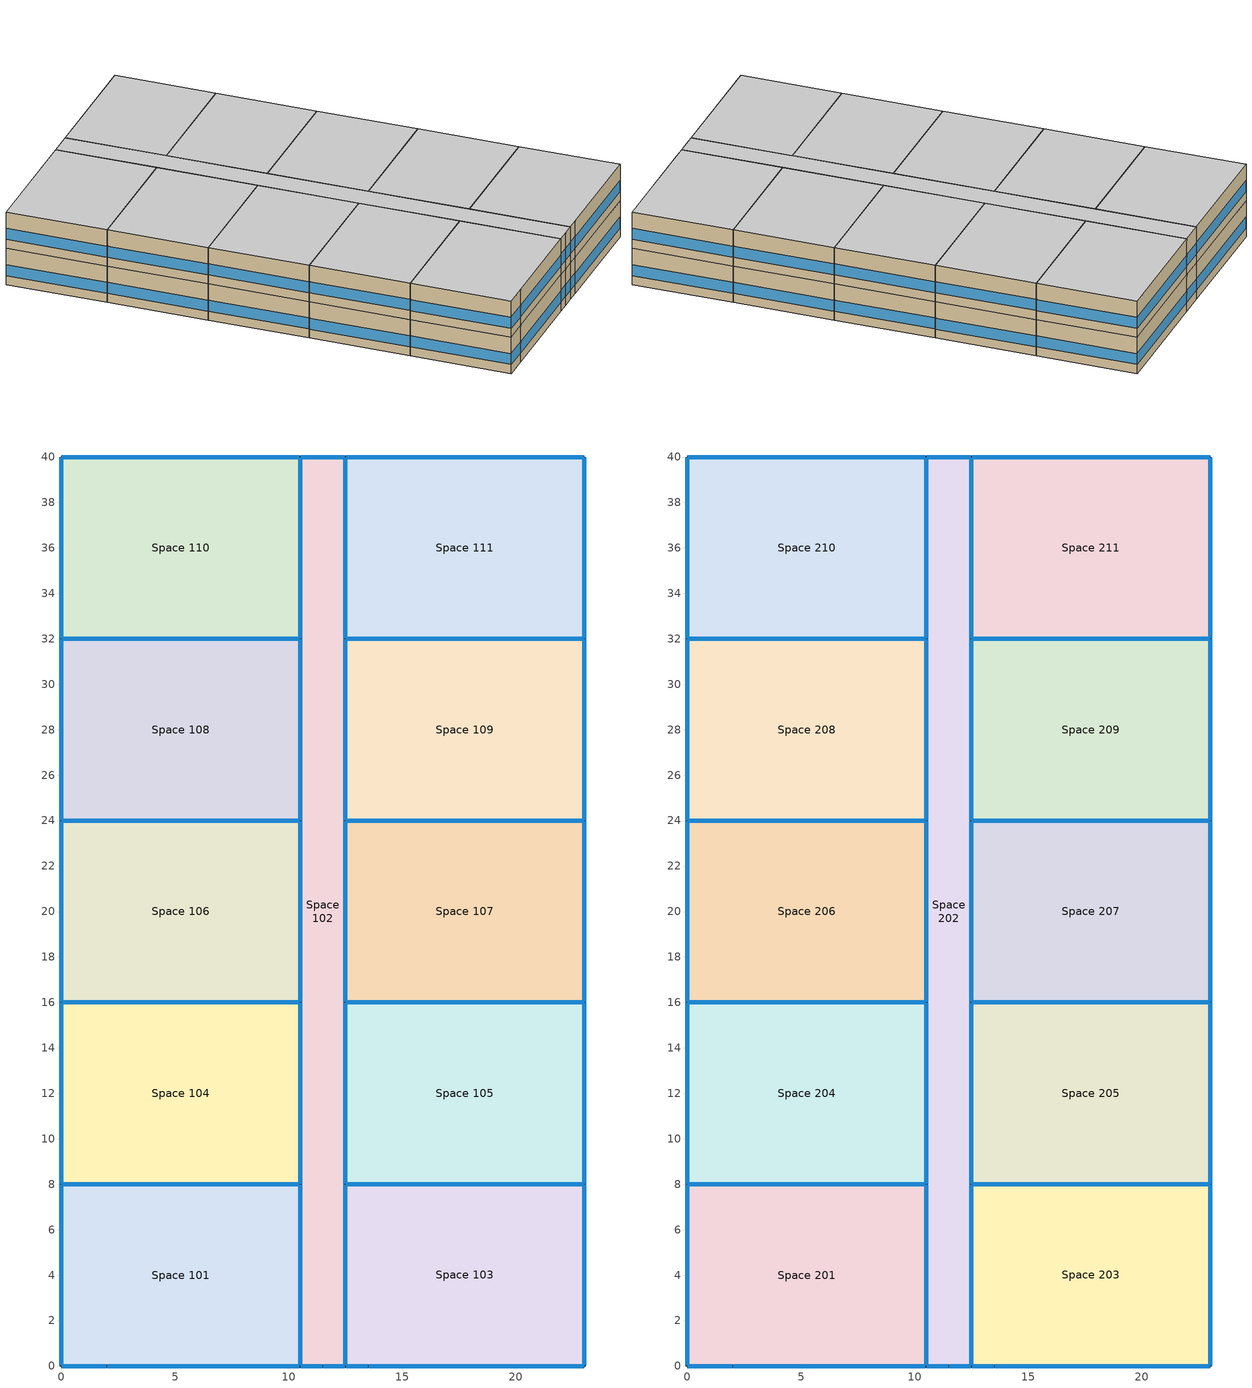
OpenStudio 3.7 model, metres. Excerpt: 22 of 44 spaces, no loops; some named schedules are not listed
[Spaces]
Space 101
 floor ground: 10.5,8 10.5,0 0,0 0,8 z0
 wall outside: 10.5,0 10.5,8 0,8 0,0 2,0 10.5,0 z0:3.05
 window: 10.47,8 0.03,8 / 10.5,0.03 10.5,7.97 / 0,7.97 0,0.03 / 2.03,0 10.47,0 z0.76:1.68; 0.03,0 1.97,0 z0.76:1.7
 roof outside: 10.5,0 10.5,8 0,8 0,0 z3.05
Space 102
 floor ground: 12.5,40 12.5,0 10.5,0 10.5,40 z0
 wall outside: 11.5,0 12.5,0 12.5,8 12.5,16 12.5,24 12.5,32 12.5,40 10.5,40 10.5,32 10.5,24 10.5,16 10.5,8 10.5,0 11.5,0 z0:3.05
 window: 12.47,40 10.53,40 z0.76:1.7; 10.53,0 11.47,0 / 11.53,0 12.47,0 z0.76:1.72; 10.5,7.97 10.5,0.03 / 10.5,15.97 10.5,8.03 / 10.5,23.97 10.5,16.03 / 10.5,31.97 10.5,24.03 / 10.5,39.97 10.5,32.03 / 12.5,32.03 12.5,39.97 / 12.5,24.03 12.5,31.97 / 12.5,16.03 12.5,23.97 / 12.5,8.03 12.5,15.97 / 12.5,0.03 12.5,7.97 z0.76:1.68
 roof outside: 12.5,0 12.5,40 10.5,40 10.5,0 z3.05
Space 103
 floor ground: 23,8 23,0 12.5,0 12.5,8 z0
 wall outside: 23,0 23,8 12.5,8 12.5,0 13.5,0 23,0 z0:3.05
 window: 12.5,7.97 12.5,0.03 / 23,0.03 23,7.97 / 13.53,0 22.97,0 / 22.97,8 12.53,8 z0.76:1.68; 12.53,0 13.47,0 z0.76:1.72
 roof outside: 23,0 23,8 12.5,8 12.5,0 z3.05
Space 104
 floor ground: 10.5,16 10.5,8 0,8 0,16 z0
 wall outside: 0,16 0,8 10.5,8 10.5,16 0,16 z0:3.05
 window: 0,15.97 0,8.03 / 10.47,16 0.03,16 / 10.5,8.03 10.5,15.97 / 0.03,8 10.47,8 z0.76:1.68
 roof outside: 10.5,8 10.5,16 0,16 0,8 z3.05
Space 105
 floor ground: 23,16 23,8 12.5,8 12.5,16 z0
 wall outside: 23,8 23,16 12.5,16 12.5,8 23,8 z0:3.05
 window: 23,8.03 23,15.97 / 12.53,8 22.97,8 / 12.5,15.97 12.5,8.03 / 22.97,16 12.53,16 z0.76:1.68
 roof outside: 23,8 23,16 12.5,16 12.5,8 z3.05
Space 106
 floor ground: 10.5,24 10.5,16 0,16 0,24 z0
 wall outside: 0,24 0,16 10.5,16 10.5,24 0,24 z0:3.05
 window: 0,23.97 0,16.03 / 10.5,16.03 10.5,23.97 / 10.47,24 0.03,24 / 0.03,16 10.47,16 z0.76:1.68
 roof outside: 10.5,16 10.5,24 0,24 0,16 z3.05
Space 107
 floor ground: 23,24 23,16 12.5,16 12.5,24 z0
 wall outside: 23,16 23,24 12.5,24 12.5,16 23,16 z0:3.05
 window: 23,16.03 23,23.97 / 12.53,16 22.97,16 / 12.5,23.97 12.5,16.03 / 22.97,24 12.53,24 z0.76:1.68
 roof outside: 23,16 23,24 12.5,24 12.5,16 z3.05
Space 108
 floor ground: 10.5,32 10.5,24 0,24 0,32 z0
 wall outside: 0,32 0,24 10.5,24 10.5,32 0,32 z0:3.05
 window: 0.03,24 10.47,24 / 10.5,24.03 10.5,31.97 / 0,31.97 0,24.03 / 10.47,32 0.03,32 z0.76:1.68
 roof outside: 10.5,24 10.5,32 0,32 0,24 z3.05
Space 109
 floor ground: 23,32 23,24 12.5,24 12.5,32 z0
 wall outside: 23,24 23,32 12.5,32 12.5,24 23,24 z0:3.05
 window: 12.5,31.97 12.5,24.03 / 23,24.03 23,31.97 / 12.53,24 22.97,24 / 22.97,32 12.53,32 z0.76:1.68
 roof outside: 23,24 23,32 12.5,32 12.5,24 z3.05
Space 110
 floor ground: 10.5,40 10.5,32 0,32 0,40 z0
 wall outside: 0,40 0,32 10.5,32 10.5,40 0,40 z0:3.05
 window: 0,39.97 0,32.03 / 10.47,40 0.03,40 / 10.5,32.03 10.5,39.97 / 0.03,32 10.47,32 z0.76:1.68
 roof outside: 10.5,32 10.5,40 0,40 0,32 z3.05
Space 111
 floor ground: 23,40 23,32 12.5,32 12.5,40 z0
 wall outside: 12.5,40 12.5,32 23,32 23,40 12.5,40 z0:3.05
 window: 12.5,39.97 12.5,32.03 / 22.97,40 12.53,40 / 23,32.03 23,39.97 / 12.53,32 22.97,32 z0.76:1.68
 roof outside: 23,32 23,40 12.5,40 12.5,32 z3.05
Space 201
 floor ground: 10.5,8 10.5,0 0,0 0,8 z3.05
 wall outside: 10.5,0 10.5,8 0,8 0,0 2,0 10.5,0 z3.05:6.1
 window: 10.5,0.03 10.5,7.97 / 2.03,0 10.47,0 / 0,7.97 0,0.03 / 10.47,8 0.03,8 z3.81:4.73; 0.03,0 1.97,0 z3.81:4.75
 ceiling adiabatic: 10.5,0 10.5,8 0,8 0,0 z6.1
Space 202
 floor ground: 12.5,40 12.5,0 10.5,0 10.5,40 z3.05
 wall outside: 11.5,0 12.5,0 12.5,8 12.5,16 12.5,24 12.5,32 12.5,40 10.5,40 10.5,32 10.5,24 10.5,16 10.5,8 10.5,0 11.5,0 z3.05:6.1
 window: 10.5,31.97 10.5,24.03 / 10.5,7.97 10.5,0.03 / 10.5,15.97 10.5,8.03 / 10.5,23.97 10.5,16.03 / 10.5,39.97 10.5,32.03 / 12.5,32.03 12.5,39.97 / 12.5,24.03 12.5,31.97 / 12.5,16.03 12.5,23.97 / 12.5,8.03 12.5,15.97 / 12.5,0.03 12.5,7.97 z3.81:4.73; 11.53,0 12.47,0 / 10.53,0 11.47,0 z3.81:4.77; 12.47,40 10.53,40 z3.81:4.75
 ceiling adiabatic: 12.5,0 12.5,40 10.5,40 10.5,0 z6.1
Space 203
 floor ground: 12.5,8 23,8 23,0 12.5,0 z3.05
 wall outside: 23,0 23,8 12.5,8 12.5,0 13.5,0 23,0 z3.05:6.1
 window: 22.97,8 12.53,8 / 13.53,0 22.97,0 / 23,0.03 23,7.97 / 12.5,7.97 12.5,0.03 z3.81:4.73; 12.53,0 13.47,0 z3.81:4.77
 ceiling adiabatic: 23,0 23,8 12.5,8 12.5,0 z6.1
Space 204
 floor ground: 10.5,16 10.5,8 0,8 0,16 z3.05
 wall outside: 0,16 0,8 10.5,8 10.5,16 0,16 z3.05:6.1
 window: 0,15.97 0,8.03 / 10.47,16 0.03,16 / 10.5,8.03 10.5,15.97 / 0.03,8 10.47,8 z3.81:4.73
 ceiling adiabatic: 10.5,8 10.5,16 0,16 0,8 z6.1
Space 205
 floor ground: 23,16 23,8 12.5,8 12.5,16 z3.05
 wall outside: 23,8 23,16 12.5,16 12.5,8 23,8 z3.05:6.1
 window: 23,8.03 23,15.97 / 12.53,8 22.97,8 / 12.5,15.97 12.5,8.03 / 22.97,16 12.53,16 z3.81:4.73
 ceiling adiabatic: 23,8 23,16 12.5,16 12.5,8 z6.1
Space 206
 floor ground: 10.5,24 10.5,16 0,16 0,24 z3.05
 wall outside: 0,24 0,16 10.5,16 10.5,24 0,24 z3.05:6.1
 window: 0.03,16 10.47,16 / 0,23.97 0,16.03 / 10.47,24 0.03,24 / 10.5,16.03 10.5,23.97 z3.81:4.73
 ceiling adiabatic: 10.5,16 10.5,24 0,24 0,16 z6.1
Space 207
 floor ground: 23,24 23,16 12.5,16 12.5,24 z3.05
 wall outside: 23,16 23,24 12.5,24 12.5,16 23,16 z3.05:6.1
 window: 22.97,24 12.53,24 / 23,16.03 23,23.97 / 12.53,16 22.97,16 / 12.5,23.97 12.5,16.03 z3.81:4.73
 ceiling adiabatic: 23,16 23,24 12.5,24 12.5,16 z6.1
Space 208
 floor ground: 10.5,32 10.5,24 0,24 0,32 z3.05
 wall outside: 0,32 0,24 10.5,24 10.5,32 0,32 z3.05:6.1
 window: 0,31.97 0,24.03 / 10.47,32 0.03,32 / 10.5,24.03 10.5,31.97 / 0.03,24 10.47,24 z3.81:4.73
 ceiling adiabatic: 10.5,24 10.5,32 0,32 0,24 z6.1
Space 209
 floor ground: 23,32 23,24 12.5,24 12.5,32 z3.05
 wall outside: 23,24 23,32 12.5,32 12.5,24 23,24 z3.05:6.1
 window: 12.5,31.97 12.5,24.03 / 23,24.03 23,31.97 / 12.53,24 22.97,24 / 22.97,32 12.53,32 z3.81:4.73
 ceiling adiabatic: 23,24 23,32 12.5,32 12.5,24 z6.1
Space 210
 floor ground: 10.5,40 10.5,32 0,32 0,40 z3.05
 wall outside: 0,40 0,32 10.5,32 10.5,40 0,40 z3.05:6.1
 window: 10.5,32.03 10.5,39.97 / 0,39.97 0,32.03 / 10.47,40 0.03,40 / 0.03,32 10.47,32 z3.81:4.73
 ceiling adiabatic: 10.5,32 10.5,40 0,40 0,32 z6.1
Space 211
 floor ground: 23,40 23,32 12.5,32 12.5,40 z3.05
 wall outside: 12.5,40 12.5,32 23,32 23,40 12.5,40 z3.05:6.1
 window: 12.5,39.97 12.5,32.03 / 22.97,40 12.53,40 / 23,32.03 23,39.97 / 12.53,32 22.97,32 z3.81:4.73
 ceiling adiabatic: 23,32 23,40 12.5,40 12.5,32 z6.1
[ClimateZones]
Climate Zone Institution Name 1=ASHRAE; Climate Zone Document Name 1=ANSI/ASHRAE Standard 169; Climate Zone Document Year 1=2006; Climate Zone Value 1=6A; Climate Zone Institution Name 2=CEC; Climate Zone Document Name 2=California Climate Zone Descriptions; Climate Zone Document Year 2=1995
[Building]
Building 1
[Site]
Montreal Int'l: Latitude {deg}=45.47; Longitude {deg}=-73.75; Time Zone {hr}=-5; Elevation {m}=36
[SizingPeriod:DesignDay] Barometric Pressure {Pa}=100893; Rain Indicator=No; Snow Indicator=No; Day of Month=21; Daylight Saving Time Indicator=No; Dry-Bulb Temperature Range Modifier Type=DefaultMultipliers
Name | Maximum Dry-Bulb Temperature {C} | Daily Dry-Bulb Temperature Range {deltaC} | Wind Speed {m/s} | Wind Direction {deg} | Sky Clearness | Month | Day Type | Humidity Condition Type | Wetbulb or DewPoint at Maximum Dry-Bulb {C} | Solar Model Indicator | ASHRAE Clear Sky Optical Depth for Beam Irradiance | ASHRAE Clear Sky Optical Depth for Diffuse Irradiance
Montreal Int'l Ann Htg 99.6% Condns DB | -23.7 | 0 | 3.9 | 260 | 0 | 1 | WinterDesignDay | Wetbulb | -23.7 | ASHRAEClearSky
Montreal Int'l Ann Hum_n 99.6% Condns DP=>MCDB | -23 | 0 | 3.9 | 260 | 0 | 1 | WinterDesignDay | Dewpoint | -30.5 | ASHRAEClearSky
Montreal Int'l Ann Htg Wind 99.6% Condns WS=>MCDB | -5.3 | 0 | 12.9 | 260 | 0 | 1 | WinterDesignDay | Wetbulb | -5.3 | ASHRAEClearSky
Montreal Int'l Ann Clg .4% Condns DB=>MWB | 30 | 9.3 | 4.9 | 220 |  | 7 | SummerDesignDay | Wetbulb | 22.1 | ASHRAETau | 0.465 | 1.966
[Material] Thermal Absorptance=0.9
Name | Roughness | Thickness {m} | Conductivity {W/m-K} | Density {kg/m3} | Specific Heat {J/kg-K} | Solar Absorptance | Visible Absorptance
G05 25mm wood 1 | MediumSmooth | 0.0254 | 0.15 | 608 | 1630 | 0.5 | 0.5
4 in. Normalweight Concrete Floor 2 | MediumRough | 0.1016 | 2.31 | 2322 | 832 | 0.7 | 0.7
1IN Stucco 4 | Smooth | 0.0253 | 0.691337 | 1858 | 836.46 | 0.7 | 0.92
8IN CONCRETE HW RefBldg 2 | Rough | 0.2032 | 1.31012 | 2240.01 | 836.26 | 0.7 | 0.7
1/2IN Gypsum 2 | Smooth | 0.0127 | 0.159893 | 784.902 | 829.465 | 0.4 | 0.4
Roof Membrane 1 | VeryRough | 0.0095 | 0.16 | 1121.29 | 1460 | 0.7 | 0.7
Metal Roof Surface 2; F08 Metal surface 1 | Smooth | 0.0008 | 45.28 | 7824 | 500 | 0.7 | 0.7
100mm Normalweight concrete floor | MediumRough | 0.1016 | 2.31045 | 2322 | 832.557 | 0.7 | 0.7
G01 13mm gypsum board | Smooth | 0.0127 | 0.160031 | 800.001 | 1090.73 | 0.7 | 0.5
Generic HW Concrete | MediumRough | 0.2 | 1.95 | 2240 | 900 | 0.8 | 0.8
Generic LW Concrete | MediumRough | 0.1 | 0.53 | 1280 | 840 | 0.8 | 0.8
Generic Ceiling Air Gap | Smooth | 0.1 | 0.556 | 1.28 | 1000 | 0.7 | 0.7
Generic Acoustic Tile | MediumSmooth | 0.02 | 0.06 | 368 | 590 | 0.2 | 0.2
[Material:NoMass] Thermal Absorptance=0.9; Solar Absorptance=0.7
Name | Roughness | Thermal Resistance {m2-K/W} | Visible Absorptance
Typical Carpet Pad 4; CP02 CARPET PAD 1 | Smooth | 0.21648 | 0.8
Typical Insulation-R5 GBC | MediumSmooth | 0.65 | 0.7
Typical Insulation U=0.276 | Smooth | 3.62 | 0.7
Typical Insulation U=0.459 | Smooth | 2.17 | 0.7
Typical Insulation R-2.17 1 | Smooth | 0.381975 | 0.7
[DefaultConstructionSet]
Zone 19802010 6A: Default Exterior Surface Constructions=Default Surface Constructions 1688; Default Interior Surface Constructions=Default Surface Constructions 1689; Default Ground Contact Surface Constructions=Default Surface Constructions 1690; Default Exterior SubSurface Constructions=Default Sub Surface Constructions 1124; Default Interior SubSurface Constructions=Default Sub Surface Constructions 1125; Interior Partition Construction=Typical Interior Partition 4; Site Shading Construction=Generic Interior Floor; Adiabatic Surface Construction=Generic Interior Floor 1
[DefaultSurfaceConstructions]
Name | Floor Construction | Wall Construction | Roof Ceiling Construction
Default Surface Constructions 1688 | Typical Insulated Exterior Mass Floor 1 | Typical Insulated Exterior Mass Wall-R7 GBC | Typical IEAD Roof 19802010 6A
Default Surface Constructions 1689 | Typical Interior Floor | Typical Interior Wall | Typical Interior Ceiling
Default Surface Constructions 1690 | Generic Ground Slab 6A 19802010 | Generic Ground Slab 6A 19802010 | Generic Interior Ceiling
[DefaultSubSurfaceConstructions]
Name | Fixed Window Construction | Operable Window Construction | Door Construction | Glass Door Construction | Overhead Door Construction | Tubular Daylight Dome Construction | Tubular Daylight Diffuser Construction
Default Sub Surface Constructions 1124 | Customized Fenestration: u=3.08 | Customized Fenestration: u=3.08 | Typical Insulated Metal Door 2 | U 0.88 SHGC 0.16 Sgl Ref-A-L Clr 6mm 1 | Typical Overhead Door 1 | Typical Interior Window | Typical Interior Window
Default Sub Surface Constructions 1125 | Typical Interior Window | Typical Interior Window | Typical Interior Door 4
[Construction]
Typical Interior Partition 4; Typical Interior Door 4: G05 25mm wood 1
Typical Insulated Exterior Mass Floor 1: 4 in. Normalweight Concrete Floor 2, Typical Carpet Pad 4
Typical Insulated Exterior Mass Wall-R7 GBC: 1IN Stucco 4, 8IN CONCRETE HW RefBldg 2, Typical Insulation-R5 GBC, 1/2IN Gypsum 2
Typical IEAD Roof 19802010 6A: Roof Membrane 1, Typical Insulation U=0.276, Metal Roof Surface 2
Typical Interior Floor: 100mm Normalweight concrete floor, CP02 CARPET PAD 1
Typical Interior Wall: G01 13mm gypsum board, G01 13mm gypsum board
Typical Interior Ceiling: CP02 CARPET PAD 1, 100mm Normalweight concrete floor
Generic Ground Slab 6A 19802010: Typical Insulation U=0.459, Generic HW Concrete
Customized Fenestration: u=3.08: Fenestration U=3.08 0.66
Typical Insulated Metal Door 2: F08 Metal surface 1, Typical Insulation R-2.17 1
U 0.88 SHGC 0.16 Sgl Ref-A-L Clr 6mm 1: REF A CLEAR LO 6MM 1
Typical Overhead Door 1: Typical Insulation R-2.17 1
Typical Interior Window: Clear 3mm 1
Generic Interior Ceiling: Generic LW Concrete, Generic Ceiling Air Gap, Generic Acoustic Tile
Generic Interior Floor; Generic Interior Floor 1: Generic Acoustic Tile, Generic Ceiling Air Gap, Generic LW Concrete
[WindowMaterial:SimpleGlazingSystem]
Fenestration U=3.08 0.66: U-Factor {W/m2-K}=3.08; Solar Heat Gain Coefficient=0.66; Visible Transmittance=0.21
[WindowMaterial:Glazing] Optical Data Type=SpectralAverage; Infrared Transmittance at Normal Incidence=0; Front Side Infrared Hemispherical Emissivity=0.84; Conductivity {W/m-K}=0.9; Dirt Correction Factor for Solar and Visible Transmittance=1; Solar Diffusing=No
Name | Thickness {m} | Solar Transmittance at Normal Incidence | Front Side Solar Reflectance at Normal Incidence | Back Side Solar Reflectance at Normal Incidence | Visible Transmittance at Normal Incidence | Front Side Visible Reflectance at Normal Incidence | Back Side Visible Reflectance at Normal Incidence | Back Side Infrared Hemispherical Emissivity
REF A CLEAR LO 6MM 1 | 0.006 | 0.066 | 0.341 | 0.493 | 0.08 | 0.41 | 0.37 | 0.4
Clear 3mm 1 | 0.003 | 0.837 | 0.075 | 0.075 | 0.898 | 0.081 | 0.081 | 0.84
[ThermostatSetpoint:DualSetpoint] Heating Setpoint Temperature Schedule=NECB-G-Thermostat Setpoint-Heating; Cooling Setpoint Temperature Schedule=NECB-G-Thermostat Setpoint-Cooling
Thermostat Setpoint Dual Setpoint 1; Thermostat Setpoint Dual Setpoint 2; Thermostat Setpoint Dual Setpoint 3; Thermostat Setpoint Dual Setpoint 4; Thermostat Setpoint Dual Setpoint 6; Thermostat Setpoint Dual Setpoint 7; Thermostat Setpoint Dual Setpoint 9; Thermostat Setpoint Dual Setpoint 28; Thermostat Setpoint Dual Setpoint 29; Thermostat Setpoint Dual Setpoint 30; Thermostat Setpoint Dual Setpoint 31; Thermostat Setpoint Dual Setpoint 32; Thermostat Setpoint Dual Setpoint 33; Thermostat Setpoint Dual Setpoint 35; Thermostat Setpoint Dual Setpoint 36; Thermostat Setpoint Dual Setpoint 37; Thermostat Setpoint Dual Setpoint 38; Thermostat Setpoint Dual Setpoint 39; Thermostat Setpoint Dual Setpoint 40; Thermostat Setpoint Dual Setpoint 41; Thermostat Setpoint Dual Setpoint 43; Thermostat Setpoint Dual Setpoint 44
[DesignSpecification:OutdoorAir]
MidriseApartment Apartment Ventilation: Outdoor Air Method=Sum; Outdoor Air Flow per Person {m3/s-person}=0.003
[BuildingStory] Nominal Floor to Floor Height {m}=3.048
Name | Nominal Z Coordinate {m}
Building Story 1 | 0
Building Story 2 | 3.048
[Space]
Name | Space Type | Building Story | Thermal Zone
Space 101 | MURB small 1 | Building Story 1 | Thermal Zone 2
Space 102 | MURB lobby | Building Story 1 | Thermal Zone 3
Space 103 | MURB small 1 | Building Story 1 | Thermal Zone 4
Space 104 | MURB small 1 | Building Story 1 | Thermal Zone 5
Space 105 | MURB small 1 | Building Story 1 | Thermal Zone 10
Space 106 | MURB small 1 | Building Story 1 | Thermal Zone 11
Space 107 | MURB small 1 | Building Story 1 | Thermal Zone 9
Space 108 | MURB small 1 | Building Story 1 | Thermal Zone 1
Space 109 | MURB small 1 | Building Story 1 | Thermal Zone 8
Space 110 | MURB small 1 | Building Story 1 | Thermal Zone 14
Space 111 | MURB small 1 | Building Story 1 | Thermal Zone 15
Space 201 | MURB small 1 | Building Story 2 | Thermal Zone 16
Space 202 | MURB lobby | Building Story 2 | Thermal Zone 7
Space 203 | MURB small 1 | Building Story 2 | Thermal Zone 19
Space 204 | MURB small 1 | Building Story 2 | Thermal Zone 18
Space 205 | MURB small 1 | Building Story 2 | Thermal Zone 20
Space 206 | MURB small 1 | Building Story 2 | Thermal Zone 13
Space 207 | MURB small 1 | Building Story 2 | Thermal Zone 21
Space 208 | MURB small 1 | Building Story 2 | Thermal Zone 24
Space 209 | MURB small 1 | Building Story 2 | Thermal Zone 25
Space 210 | MURB small 1 | Building Story 2 | Thermal Zone 27
Space 211 | MURB small 1 | Building Story 2 | Thermal Zone 12
[ThermalZone] Use Ideal Air Loads=No
Name | Thermostat
Thermal Zone 1 | Thermostat Setpoint Dual Setpoint 1
Thermal Zone 2 | Thermostat Setpoint Dual Setpoint 29
Thermal Zone 3 | Thermostat Setpoint Dual Setpoint 35
Thermal Zone 4 | Thermostat Setpoint Dual Setpoint 28
Thermal Zone 5 | Thermostat Setpoint Dual Setpoint 31
Thermal Zone 7 | Thermostat Setpoint Dual Setpoint 32
Thermal Zone 8 | Thermostat Setpoint Dual Setpoint 30
Thermal Zone 9 | Thermostat Setpoint Dual Setpoint 33
Thermal Zone 10 | Thermostat Setpoint Dual Setpoint 43
Thermal Zone 11 | Thermostat Setpoint Dual Setpoint 39
Thermal Zone 12 | Thermostat Setpoint Dual Setpoint 41
Thermal Zone 13 | Thermostat Setpoint Dual Setpoint 38
Thermal Zone 14 | Thermostat Setpoint Dual Setpoint 40
Thermal Zone 15 | Thermostat Setpoint Dual Setpoint 44
Thermal Zone 16 | Thermostat Setpoint Dual Setpoint 36
Thermal Zone 18 | Thermostat Setpoint Dual Setpoint 37
Thermal Zone 19 | Thermostat Setpoint Dual Setpoint 7
Thermal Zone 20 | Thermostat Setpoint Dual Setpoint 9
Thermal Zone 21 | Thermostat Setpoint Dual Setpoint 6
Thermal Zone 24 | Thermostat Setpoint Dual Setpoint 4
Thermal Zone 25 | Thermostat Setpoint Dual Setpoint 2
Thermal Zone 27 | Thermostat Setpoint Dual Setpoint 3
[Sizing:Zone] Zone Cooling Design Supply Air Temperature Input Method=SupplyAirTemperature; Zone Cooling Design Supply Air Temperature {C}=14; Zone Cooling Design Supply Air Temperature Difference {deltaC}=11.11; Zone Heating Design Supply Air Temperature Input Method=SupplyAirTemperature; Zone Heating Design Supply Air Temperature {C}=40; Zone Heating Design Supply Air Temperature Difference {deltaC}=11.11; Zone Cooling Design Supply Air Humidity Ratio {kg-H2O/kg-air}=0.0085; Zone Heating Design Supply Air Humidity Ratio {kg-H2O/kg-air}=0.008; Cooling Design Air Flow Method=DesignDay; Heating Design Air Flow Method=DesignDay; Account for Dedicated Outdoor Air System=No; Dedicated Outdoor Air System Control Strategy=NeutralSupplyAir; Dedicated Outdoor Air Low Setpoint Temperature for Design {C}=autosize; Dedicated Outdoor Air High Setpoint Temperature for Design {C}=autosize; Zone Load Sizing Method=Sensible Load Only No Latent Load; Zone Latent Cooling Design Supply Air Humidity Ratio Input Method=HumidityRatioDifference; Zone Cooling Design Supply Air Humidity Ratio Difference {kgWater/kgDryAir}=0.005; Zone Latent Heating Design Supply Air Humidity Ratio Input Method=HumidityRatioDifference; Zone Humidification Design Supply Air Humidity Ratio Difference {kgWater/kgDryAir}=0.005
Thermal Zone 1; Thermal Zone 2; Thermal Zone 3; Thermal Zone 4; Thermal Zone 5; Thermal Zone 6; Thermal Zone 7; Thermal Zone 8; Thermal Zone 9; Thermal Zone 10; Thermal Zone 11; Thermal Zone 12; Thermal Zone 13; Thermal Zone 14; Thermal Zone 15; Thermal Zone 16; Thermal Zone 17; Thermal Zone 18; Thermal Zone 19; Thermal Zone 20; Thermal Zone 21; Thermal Zone 22; Thermal Zone 23; Thermal Zone 24; Thermal Zone 25; Thermal Zone 26; Thermal Zone 27; Thermal Zone 28; Thermal Zone 29; Thermal Zone 30; Thermal Zone 31; Thermal Zone 32; Thermal Zone 33; Thermal Zone 34; Thermal Zone 35; Thermal Zone 36; Thermal Zone 37; Thermal Zone 38; Thermal Zone 39; Thermal Zone 40; Thermal Zone 41; Thermal Zone 42; Thermal Zone 43; Thermal Zone 44
[Zone equipment]
Thermal Zone 1: Elec Baseboard, PTHP
Thermal Zone 2: Elec Baseboard 28, PTHP 28
[DefaultScheduleSet]
Name | Lighting Schedule | Electric Equipment Schedule | Infiltration Schedule | Number of People Schedule | People Activity Level Schedule | Hot Water Equipment Schedule
MidriseApartment Corridor Schedule Set 1 | MidriseApartment Corridor Light 2 | ApartmentMidRise BLDG_ELEVATORS Pre2004 | MidriseApartment Infil 3
MidriseApartment Apartment Schedule Set 3 |  | MURB Appliances and lighting | MidriseApartment Infil 5 | MidriseApartment Apartment Occ 3 | MidriseApartment Activity 3 | MURB hot water equipment schedule
[People:Definition]
MidriseApartment Apartment People Definition: Number of People Calculation Method=People/Area; People per Space Floor Area {person/m2}=0.0283091; Fraction Radiant=0.3
[ElectricEquipment:Definition]
MidriseApartment Apartment Elec Equip Definition: Design Level Calculation Method=Watts/Area; Watts per Space Floor Area {W/m2}=8.15; Fraction Latent=0; Fraction Radiant=0.5; Fraction Lost=0
[SpaceType] Default Construction Set=Zone 19802010 6A; Design Specification Outdoor Air Object=MidriseApartment Apartment Ventilation
Name | Default Schedule Set
MURB lobby | MidriseApartment Corridor Schedule Set 1
MURB small 1 | MidriseApartment Apartment Schedule Set 3
[People]
People 3: People Definition=MidriseApartment Apartment People Definition; Space or SpaceType=MURB small 1; Multiplier=1
[ElectricEquipment]
Electric Equipment 3: Electric Equipment Definition=MidriseApartment Apartment Elec Equip Definition; Space or SpaceType=MURB small 1
